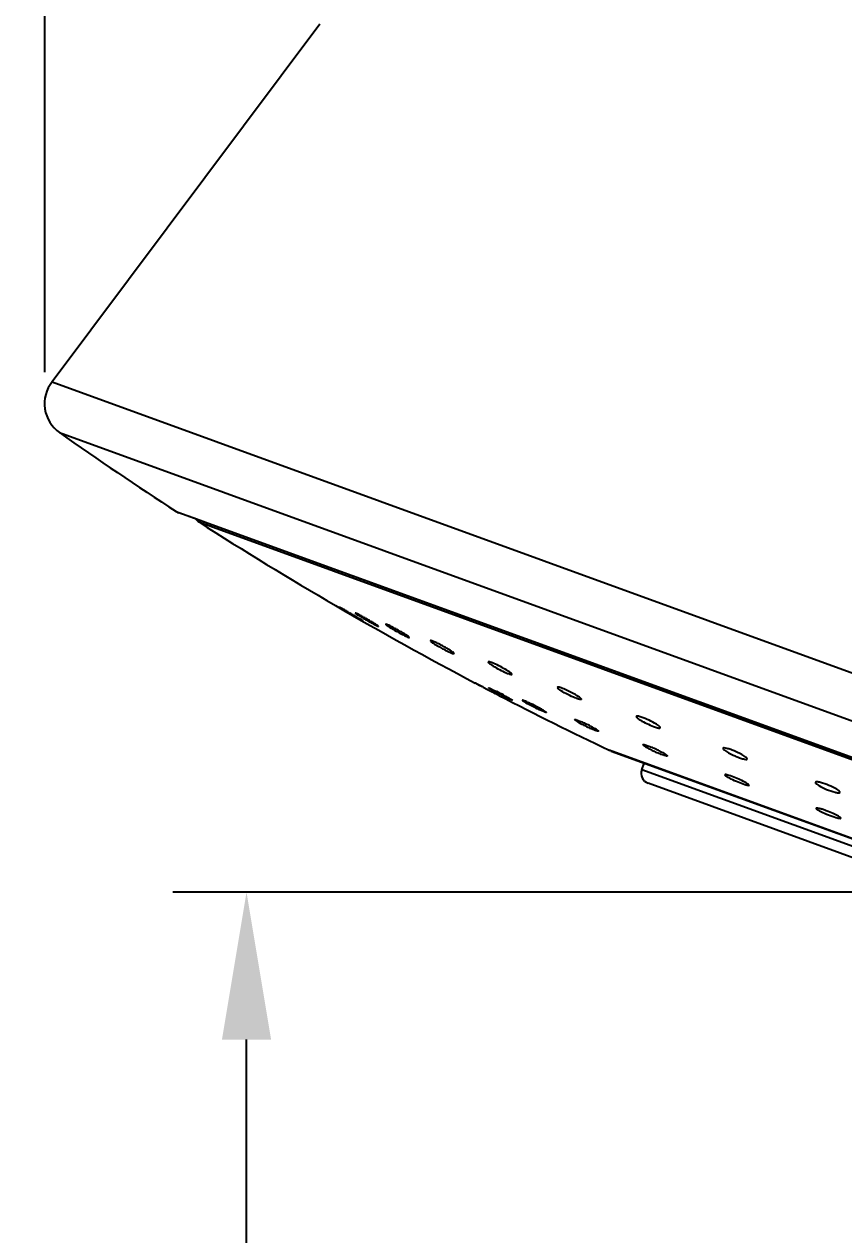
# Model space of a CAD drawing. Header units: millimetres. Extents: x 601 to 1195, y -13 to 407.
# Drawn here: x 813.06 to 826.95, y 250.88 to 271.41 of the extents above; entities that cross this region are included whole.
import ezdxf

# ---------------------------------------------------------------- set-up
doc = ezdxf.new("R2010")
doc.units = ezdxf.units.MM
doc.header["$LTSCALE"] = 0.1
doc.layers.add('DIM', color=3, linetype='Continuous')
doc.styles.get("Standard").update_dxf_attribs({"font": 'arial.ttf'})
doc.dimstyles.new('ISO-25', dxfattribs={"dimtxt": 2.5, "dimasz": 2.5, "dimexe": 1.25, "dimexo": 0.625, "dimtad": 1, "dimlfac": 1.666667, "dimtxsty": 'Standard', "dimcen": 2.5, "dimadec": 0, "dimazin": 0, "dimtfac": 1, "dimtmove": 0, "dimatfit": 3, "dimfxl": 0, "dimarcsym": 0})

# ---------------------------------------------------------------- blocks, each defined once
blk = doc.blocks.new('*D7')
at = {"layer": 'Defpoints', "color": 0}
for p in [(813.412, 383.512), (813.412, 264.891), (1020.105, 174.299)]:
    blk.add_point(p, dxfattribs=at)
at = {"layer": 'DIM', "color": 0, "lineweight": -2}
for p, q in [((813.412, 265.516), (813.412, 384.762)), ((1020.105, 174.924), (1020.105, 384.762)), ((1017.605, 383.512), (815.912, 383.512))]:
    blk.add_line(p, q, dxfattribs=at)
at = {"layer": 'DIM', "color": 0}
for points in [[(815.912, 383.929), (815.912, 383.096), (813.412, 383.512)], [(1017.605, 383.929), (1017.605, 383.096), (1020.105, 383.512)]]:
    blk.add_solid(points, dxfattribs=at)
at = {"layer": 'DIM', "color": 0, "insert": (932.53, 385.64), "char_height": 2.5, "attachment_point": 5}
blk.add_mtext('344,49', dxfattribs=at)
blk = doc.blocks.new('*D9')
at = {"layer": 'Defpoints', "color": 0}
for p in [(816.829, 256.695), (828.712, 256.695), (837.488, 112.512)]:
    blk.add_point(p, dxfattribs=at)
at = {"layer": 'DIM', "color": 0, "lineweight": -2}
for p, q in [((828.087, 256.695), (815.579, 256.695)), ((816.829, 115.012), (816.829, 254.195)), ((836.863, 112.512), (815.579, 112.512))]:
    blk.add_line(p, q, dxfattribs=at)
at = {"layer": 'DIM', "color": 0}
for points in [[(816.413, 254.195), (817.246, 254.195), (816.829, 256.695)], [(816.413, 115.012), (817.246, 115.012), (816.829, 112.512)]]:
    blk.add_solid(points, dxfattribs=at)
at = {"layer": 'DIM', "color": 0, "insert": (814.702, 184.604), "char_height": 2.5, "attachment_point": 5, "rotation": 90}
blk.add_mtext('240,3', dxfattribs=at)

msp = doc.modelspace()

# ---------------------------------------------------------------- linework, layer by layer
for p, q in [((818.0726, 271.4138), (813.5339, 265.3488)), ((813.5339, 265.3488), (845.9011, 253.5681)), ((813.6604, 264.4879), (845.2509, 252.9899)), ((815.6386, 263.1486), (815.6752, 263.1304)), ((815.6386, 263.1486), (815.7255, 263.117)), ((842.8271, 253.2479), (815.6829, 263.1276)), ((815.7255, 263.117), (815.9336, 263.0413)), ((815.9336, 263.0413), (816.1364, 262.9674)), ((816.0214, 262.9729), (842.4685, 253.347)), ((816.1364, 262.9674), (842.4802, 253.3791)), ((818.5627, 261.4307), (818.5832, 261.4188)), ((818.6326, 261.3981), (818.6191, 261.4059)), ((818.6394, 261.3942), (818.6326, 261.3981)), ((818.9058, 261.2838), (818.9125, 261.2801)), ((820.8389, 260.1742), (820.9145, 260.1347)), ((820.9145, 260.1347), (820.9828, 260.0989)), ((822.9928, 259.0938), (822.9767, 259.1005)), ((834.6512, 254.8513), (822.9767, 259.1005)), ((823.0073, 259.0885), (834.6201, 254.8618)), ((824.9045, 259.1343), (824.9149, 259.1146)), ((824.9149, 259.1146), (824.9195, 259.1102)), ((823.5279, 258.7717), (823.5679, 258.8844)), ((825.3067, 258.9721), (825.3021, 258.9765)), ((825.3172, 258.9524), (825.3067, 258.9721)), ((834.0176, 254.9537), (823.5279, 258.7717)), ((824.9422, 258.6897), (824.9356, 258.6864)), ((833.7874, 254.8476), (823.636, 258.5424)), ((825.3421, 258.5027), (825.3488, 258.506)), ((826.4717, 258.5577), (826.4741, 258.5471)), ((826.4811, 258.5386), (826.4861, 258.5339)), ((826.879, 258.4059), (826.874, 258.4107)), ((826.8884, 258.3868), (826.886, 258.3974)), ((826.8957, 257.9428), (826.9024, 257.9466)), ((826.9024, 257.9466), (826.9026, 257.9476))]:
    msp.add_line(p, q)
for centre, radius, start, end in [((814.006, 264.9784), 0.6, 141.8823, 234.83633), ((850.6686, 317.0211), 64.26, 234.836344, 236.966511), ((816.1185, 263.1245), 0.18, 214.67479, 237.33836), ((850.6686, 317.0211), 64.2, 237.338355, 242.179191), ((811.1041, 248.4135), 15.0092, 59.95434, 60.2847), ((826.0001, 274.2417), 14.8134, 239.95445, 240.2891), ((812.6494, 251.0664), 11.9391, 59.50096, 59.8867), ((824.0705, 270.8586), 10.9187, 240.28462, 240.6841), ((821.4159, 265.7754), 5.1454, 239.69915, 239.81884), ((816.1808, 256.6062), 5.432, 59.81959, 60.74985), ((821.5475, 266.0016), 5.407, 239.81854, 240.75376), ((816.3113, 256.8303), 5.1726, 59.69986, 59.82087), ((820.8132, 263.6772), 2.9366, 239.16449, 240.00812), ((821.0156, 264.026), 3.3398, 239.99238, 241.43221), ((817.7628, 258.2233), 3.343, 59.99149, 61.4747), ((817.9648, 258.5712), 2.9406, 59.16444, 60.01041), ((820.9986, 262.4481), 1.8306, 238.28001, 239.84159), ((821.249, 262.8752), 2.3256, 239.79209, 240.84709), ((821.2954, 262.9562), 2.419, 240.82213, 242.85184), ((819.0114, 258.7647), 2.396, 59.79556, 61.75322), ((819.2943, 259.2484), 1.8356, 58.27999, 59.83196), ((821.4477, 261.2505), 0.8427, 236.1892, 236.8591), ((820.803, 259.7383), 0.843, 56.17771, 56.85568), ((822.385, 260.4762), 0.429, 233.15427, 234.69875), ((823.9751, 265.5371), 6.1812, 241.90412, 242.15283), ((817.9831, 253.9684), 6.8617, 62.14602, 63.25154), ((824.3083, 266.1681), 6.8948, 242.15375, 242.5224), ((850.6686, 317.0211), 64.2, 242.584432, 244.447493), ((824.3614, 266.269), 7.0087, 242.51799, 242.8832), ((824.2084, 265.9705), 6.6733, 242.88441, 243.03918), ((824.0323, 265.624), 6.2847, 243.03768, 243.26724), ((822.7106, 261.9036), 2.3008, 240.49434, 241.5906), ((820.0743, 256.6228), 3.6271, 61.5835, 63.72442), ((823.1654, 262.701), 3.2181, 243.66369, 244.82996), ((823.7892, 261.9694), 2.7404, 242.59428, 244.23879), ((821.3949, 257.0759), 2.7444, 62.59631, 64.25887), ((823.6728, 261.7234), 2.4682, 244.19032, 245.96495), ((823.5712, 259.7878), 0.1824, 228.21351, 230.27623), ((823.599, 259.821), 0.2257, 230.23575, 231.12951), ((824.6666, 261.0587), 2.1822, 243.36245, 245.24838), ((824.6097, 260.9318), 2.0432, 245.20743, 247.18418), ((822.8418, 257.1414), 2.1851, 63.36475, 65.26385), ((823.6975, 258.7115), 0.18, 160.46963, 250)]:
    msp.add_arc(centre, radius, start, end)
for points, knots in [([(818.4032, 261.5265), (818.4031, 261.5262), (818.4046, 261.5254), (818.4063, 261.5239), (818.4102, 261.5215), (818.4151, 261.5183), (818.4216, 261.5143), (818.4327, 261.5074), (818.4497, 261.4971), (818.4733, 261.4831), (818.5006, 261.4669), (818.5309, 261.4492), (818.5519, 261.437), (818.5627, 261.4307)], [0, 0, 0, 0, 0.0051764, 0.0193798, 0.0426785, 0.0749426, 0.1158208, 0.1649302, 0.2862867, 0.4353271, 0.6076328, 0.798053, 1, 1, 1, 1]), ([(818.544, 261.449), (818.5254, 261.4597), (818.4986, 261.4749), (818.4649, 261.4938), (818.4443, 261.5052), (818.4276, 261.5143), (818.4163, 261.5204), (818.4097, 261.5237), (818.4062, 261.5255), (818.4047, 261.526), (818.4033, 261.5267), (818.4032, 261.5265)], [0, 0, 0, 0, 0.4009863, 0.5735579, 0.7216094, 0.841118, 0.9286677, 0.9597786, 0.9821222, 0.9954898, 1, 1, 1, 1]), ([(818.6722, 261.4278), (818.6721, 261.4275), (818.673, 261.4262), (818.676, 261.4232), (818.6838, 261.4173), (818.6964, 261.4085), (818.7141, 261.397), (818.7359, 261.3833), (818.7715, 261.3615), (818.8, 261.3446), (818.8199, 261.333)], [0, 0, 0, 0, 0.0069227, 0.0219186, 0.0779482, 0.1673329, 0.2876385, 0.4354739, 0.6069185, 1, 1, 1, 1]), ([(818.835, 261.3456), (818.814, 261.3573), (818.7837, 261.3741), (818.7452, 261.3946), (818.7211, 261.4071), (818.7019, 261.4165), (818.6863, 261.424), (818.6789, 261.4264), (818.6726, 261.4289), (818.6722, 261.4278)], [0, 0, 0, 0, 0.3950623, 0.5676846, 0.7168148, 0.83767, 0.926537, 0.9808555, 1, 1, 1, 1]), ([(818.799, 261.2983), (818.7992, 261.2989), (818.7959, 261.3002), (818.7926, 261.3034), (818.7844, 261.3081), (818.7743, 261.3145), (818.7612, 261.3224), (818.7391, 261.3357), (818.7213, 261.3462), (818.7088, 261.3536)], [0, 0, 0, 0, 0.0182053, 0.0698016, 0.1543758, 0.2701535, 0.4150855, 0.5869485, 1, 1, 1, 1]), ([(818.7245, 261.3382), (818.7348, 261.3324), (818.7494, 261.3243), (818.7676, 261.3143), (818.7784, 261.3084), (818.7867, 261.3041), (818.7933, 261.3004), (818.7963, 261.2996), (818.7989, 261.2978), (818.799, 261.2983)], [0, 0, 0, 0, 0.4200652, 0.5927129, 0.7370047, 0.8510836, 0.9336535, 0.9834665, 1, 1, 1, 1]), ([(818.9125, 261.2801), (818.9327, 261.2688), (818.9619, 261.2527), (818.999, 261.2331), (819.0221, 261.2212), (819.0404, 261.2122), (819.0553, 261.2051), (819.0623, 261.2028), (819.0683, 261.2005), (819.0687, 261.2015)], [0, 0, 0, 0, 0.3971615, 0.5697817, 0.7185058, 0.8387384, 0.9270302, 0.9809387, 1, 1, 1, 1]), ([(819.0687, 261.2015), (819.0688, 261.2019), (819.068, 261.2032), (819.0649, 261.2062), (819.0572, 261.212), (819.0445, 261.2208), (819.0268, 261.2323), (819.005, 261.246), (818.9694, 261.2678), (818.9409, 261.2847), (818.921, 261.2964)], [0, 0, 0, 0, 0.0069179, 0.0219104, 0.0779358, 0.1673189, 0.2876258, 0.4354645, 0.606911, 1, 1, 1, 1]), ([(819.1911, 261.2373), (819.1907, 261.2361), (819.1937, 261.2324), (819.199, 261.2273), (819.2091, 261.2193), (819.2226, 261.2097), (819.2398, 261.1981), (819.2685, 261.1796), (819.2916, 261.1655), (819.308, 261.1557)], [0, 0, 0, 0, 0.0253168, 0.0813417, 0.1688873, 0.2865548, 0.4318406, 0.6019204, 1, 1, 1, 1]), ([(819.3592, 261.1605), (819.3378, 261.1721), (819.3068, 261.1885), (819.2672, 261.2083), (819.2424, 261.2201), (819.2224, 261.2291), (819.2064, 261.2351), (819.1981, 261.2379), (819.1916, 261.2385), (819.1911, 261.2373)], [0, 0, 0, 0, 0.3936152, 0.5658855, 0.7147154, 0.8352338, 0.9239653, 0.9784366, 1, 1, 1, 1]), ([(819.4185, 261.0928), (819.4244, 261.0895), (819.4473, 261.0772), (819.4703, 261.0651), (819.4874, 261.0564)], [0, 0, 0, 0, 0.2617611, 1, 1, 1, 1]), ([(819.589, 261.0147), (819.5894, 261.0158), (819.5864, 261.0196), (819.5811, 261.0246), (819.571, 261.0326), (819.5575, 261.0422), (819.5403, 261.0538), (819.5117, 261.0723), (819.4885, 261.0864), (819.4721, 261.0962)], [0, 0, 0, 0, 0.0253011, 0.081314, 0.1688524, 0.2865178, 0.4318069, 0.6018978, 1, 1, 1, 1]), ([(819.4874, 261.0564), (819.501, 261.0495), (819.5251, 261.0376), (819.5535, 261.0247), (819.571, 261.0177), (819.5801, 261.0149), (819.5852, 261.0134), (819.5887, 261.0139), (819.589, 261.0147)], [0, 0, 0, 0, 0.412256, 0.7279182, 0.8426024, 0.9259468, 0.9772051, 1, 1, 1, 1]), ([(819.9479, 260.9591), (819.9475, 260.958), (819.949, 260.9545), (819.9559, 260.9466), (819.9729, 260.9328), (820.0008, 260.9133), (820.0233, 260.8989), (820.0361, 260.891)], [0, 0, 0, 0, 0.030856, 0.0879056, 0.2894893, 0.6002464, 1, 1, 1, 1]), ([(820.1454, 260.8754), (820.121, 260.8885), (820.0758, 260.9119), (820.0214, 260.9373), (819.986, 260.9519), (819.9668, 260.9581), (819.9561, 260.9612), (819.9485, 260.9607), (819.9479, 260.9591)], [0, 0, 0, 0, 0.3835431, 0.7055032, 0.828142, 0.9190724, 0.9756074, 1, 1, 1, 1]), ([(820.1917, 260.8037), (820.1977, 260.8006), (820.2203, 260.7891), (820.2432, 260.7781), (820.2602, 260.7703)], [0, 0, 0, 0, 0.2656319, 1, 1, 1, 1]), ([(820.3477, 260.7418), (820.3481, 260.7429), (820.3466, 260.7464), (820.3396, 260.7543), (820.3227, 260.7681), (820.2948, 260.7876), (820.2722, 260.802), (820.2594, 260.8099)], [0, 0, 0, 0, 0.0307921, 0.0879274, 0.2895783, 0.5997744, 1, 1, 1, 1]), ([(820.2602, 260.7703), (820.2719, 260.7649), (820.2921, 260.7558), (820.3203, 260.7453), (820.3352, 260.7405), (820.3469, 260.7395), (820.3477, 260.7418)], [0, 0, 0, 0, 0.4137576, 0.7262774, 0.9217135, 1, 1, 1, 1]), ([(820.9243, 260.5997), (820.9235, 260.5974), (820.9281, 260.5899), (820.9383, 260.5801), (820.9562, 260.5658), (820.9705, 260.5559), (820.9788, 260.5504)], [0, 0, 0, 0, 0.0980024, 0.297222, 0.6020205, 1, 1, 1, 1]), ([(821.0469, 260.562), (821.0309, 260.5692), (821.0028, 260.5816), (820.9636, 260.5957), (820.9421, 260.6022), (820.9255, 260.6031), (820.9243, 260.5997)], [0, 0, 0, 0, 0.4044544, 0.7181398, 0.9179703, 1, 1, 1, 1]), ([(820.987, 260.5449), (821.0201, 260.5233), (821.0915, 260.4821), (821.165, 260.445), (821.2039, 260.4273)], [0, 0, 0, 0, 0.4805402, 1, 1, 1, 1]), ([(821.264, 260.4442), (821.2308, 260.4658), (821.1594, 260.507), (821.0858, 260.5442), (821.0469, 260.562)], [0, 0, 0, 0, 0.4805826, 1, 1, 1, 1]), ([(821.2039, 260.4273), (821.2097, 260.4247), (821.2305, 260.4154), (821.2516, 260.4066), (821.267, 260.4008)], [0, 0, 0, 0, 0.2750951, 1, 1, 1, 1]), ([(821.267, 260.4008), (821.2809, 260.3956), (821.2995, 260.3897), (821.3189, 260.3858), (821.326, 260.3876), (821.3266, 260.3894)], [0, 0, 0, 0, 0.7145627, 0.9067284, 1, 1, 1, 1]), ([(821.3266, 260.3894), (821.3275, 260.3917), (821.3229, 260.3993), (821.3127, 260.409), (821.2948, 260.4233), (821.2805, 260.4332), (821.2723, 260.4387)], [0, 0, 0, 0, 0.0979895, 0.2971966, 0.6020002, 1, 1, 1, 1]), ([(820.8327, 260.1753), (820.8238, 260.18), (820.8067, 260.189), (820.7823, 260.2018), (820.7606, 260.2133), (820.7422, 260.223), (820.729, 260.2301), (820.7205, 260.2347), (820.7155, 260.2373), (820.7118, 260.2394), (820.7087, 260.2409), (820.7076, 260.242), (820.7063, 260.2423), (820.7064, 260.2425)], [0, 0, 0, 0, 0.2115208, 0.4055564, 0.5779394, 0.7249186, 0.8430103, 0.8902925, 0.929405, 0.9601188, 0.9822056, 0.9955004, 1, 1, 1, 1]), ([(820.7064, 260.2425), (820.7065, 260.2427), (820.7076, 260.2417), (820.7091, 260.2414), (820.7122, 260.2396), (820.7162, 260.2377), (820.7214, 260.235), (820.7305, 260.2304), (820.7443, 260.2233), (820.7637, 260.2133), (820.7864, 260.2015), (820.8118, 260.1883), (820.8297, 260.179), (820.8389, 260.1742)], [0, 0, 0, 0, 0.0044096, 0.0176703, 0.0397846, 0.0705939, 0.1098452, 0.1572835, 0.2756533, 0.4229133, 0.5957251, 0.7899135, 1, 1, 1, 1]), ([(821.0641, 260.0843), (821.0467, 260.0936), (821.0219, 260.107), (820.991, 260.1242), (820.9724, 260.1347), (820.9574, 260.1435), (820.9468, 260.1501), (820.9402, 260.1545), (820.9377, 260.1566), (820.9369, 260.1576), (820.937, 260.1578)], [0, 0, 0, 0, 0.4027868, 0.574361, 0.7208543, 0.8390055, 0.9259592, 0.9797075, 0.9938835, 1, 1, 1, 1]), ([(820.937, 260.1578), (820.9373, 260.1587), (820.9422, 260.1565), (820.9481, 260.155), (820.9605, 260.1493), (820.976, 260.1424), (820.9957, 260.1331), (821.0279, 260.1176), (821.0535, 260.1048), (821.0713, 260.0958)], [0, 0, 0, 0, 0.0184265, 0.0709703, 0.1573232, 0.275364, 0.4224374, 0.595141, 1, 1, 1, 1]), ([(822.0963, 260.1682), (822.0952, 260.1652), (822.1011, 260.1553), (822.1077, 260.1494), (822.1125, 260.1452)], [0, 0, 0, 0, 0.3326246, 1, 1, 1, 1]), ([(822.2082, 260.1418), (822.1936, 260.1478), (822.1674, 260.1577), (822.1367, 260.1675), (822.1168, 260.1714), (822.1064, 260.1726), (822.0975, 260.1715), (822.0963, 260.1682)], [0, 0, 0, 0, 0.4030659, 0.7127998, 0.8264934, 0.9111121, 1, 1, 1, 1]), ([(822.1125, 260.1452), (822.1136, 260.1442), (822.1186, 260.14), (822.1237, 260.1359), (822.1278, 260.1329)], [0, 0, 0, 0, 0.2269258, 1, 1, 1, 1]), ([(822.3722, 259.9999), (822.3282, 260.0187), (822.2481, 260.0578), (822.1707, 260.1023), (822.1371, 260.1261)], [0, 0, 0, 0, 0.5371799, 1, 1, 1, 1]), ([(822.4608, 260.0083), (822.4244, 260.0342), (822.3412, 260.0813), (822.2552, 260.1227), (822.2082, 260.1418)], [0, 0, 0, 0, 0.468493, 1, 1, 1, 1]), ([(820.9828, 260.0989), (821.0102, 260.0845), (821.0513, 260.0627), (821.0925, 260.0411), (821.1062, 260.0335)], [0, 0, 0, 0, 0.663875, 1, 1, 1, 1]), ([(821.1086, 260.032), (821.1085, 260.0316), (821.1072, 260.0329), (821.1058, 260.0332), (821.1024, 260.0351), (821.0971, 260.0376), (821.0889, 260.0419), (821.0786, 260.0471), (821.0609, 260.0562), (821.0467, 260.0636), (821.0366, 260.0688)], [0, 0, 0, 0, 0.0165614, 0.037298, 0.0663343, 0.1488211, 0.2627155, 0.4066366, 0.5789582, 1, 1, 1, 1]), ([(821.1062, 260.0335), (821.1068, 260.0331), (821.1072, 260.0325), (821.1087, 260.0322), (821.1086, 260.032)], [0, 0, 0, 0, 0.7475857, 1, 1, 1, 1]), ([(821.189, 260.0351), (821.2093, 260.0244), (821.2383, 260.0089), (821.2747, 259.9889), (821.2969, 259.9764), (821.3148, 259.9661), (821.3268, 259.9588), (821.3337, 259.9543), (821.3372, 259.9519), (821.3389, 259.9504), (821.3399, 259.9493), (821.3398, 259.949)], [0, 0, 0, 0, 0.3956671, 0.5675121, 0.7154768, 0.8355655, 0.9244358, 0.9562791, 0.9794764, 0.9939386, 1, 1, 1, 1]), ([(821.3398, 259.949), (821.3395, 259.9482), (821.3346, 259.9503), (821.3287, 259.9519), (821.3162, 259.9576), (821.3007, 259.9645), (821.281, 259.9738), (821.2488, 259.9893), (821.2232, 260.0021), (821.2053, 260.0111)], [0, 0, 0, 0, 0.0184036, 0.0709423, 0.1573046, 0.2753588, 0.4224465, 0.5951557, 1, 1, 1, 1]), ([(821.506, 259.9488), (821.5057, 259.9481), (821.5072, 259.946), (821.5123, 259.9413), (821.5182, 259.9372), (821.5226, 259.9342)], [0, 0, 0, 0, 0.09149, 0.2855672, 1, 1, 1, 1]), ([(821.68, 259.8751), (821.6577, 259.8861), (821.6255, 259.9017), (821.5845, 259.9205), (821.5587, 259.9318), (821.5381, 259.9403), (821.5215, 259.9464), (821.5131, 259.9488), (821.5064, 259.95), (821.506, 259.9488)], [0, 0, 0, 0, 0.3928166, 0.5652199, 0.7142203, 0.8351641, 0.9242441, 0.9791007, 1, 1, 1, 1]), ([(821.5226, 259.9342), (821.526, 259.9319), (821.544, 259.9203), (821.5624, 259.9096), (821.5774, 259.9012)], [0, 0, 0, 0, 0.1943132, 1, 1, 1, 1]), ([(822.428, 259.978), (822.4237, 259.9795), (822.4049, 259.9864), (822.3863, 259.9939), (822.3722, 259.9999)], [0, 0, 0, 0, 0.2295044, 1, 1, 1, 1]), ([(822.5017, 259.9662), (822.5008, 259.9639), (822.4921, 259.9612), (822.4679, 259.9652), (822.4451, 259.972), (822.428, 259.978)], [0, 0, 0, 0, 0.097179, 0.2915126, 1, 1, 1, 1]), ([(822.4854, 259.9893), (822.4837, 259.9908), (822.4757, 259.9974), (822.4674, 260.0036), (822.4608, 260.0083)], [0, 0, 0, 0, 0.2180179, 1, 1, 1, 1]), ([(822.4854, 259.9893), (822.4891, 259.986), (822.495, 259.9804), (822.5001, 259.9738), (822.5013, 259.9708)], [0, 0, 0, 0, 0.6048119, 1, 1, 1, 1]), ([(821.7377, 259.8169), (821.7272, 259.8221), (821.6864, 259.8425), (821.6458, 259.8636), (821.6159, 259.8799)], [0, 0, 0, 0, 0.2550841, 1, 1, 1, 1]), ([(821.8846, 259.7501), (821.8789, 259.7523), (821.8492, 259.7641), (821.8201, 259.7775), (821.7967, 259.7885)], [0, 0, 0, 0, 0.1905155, 1, 1, 1, 1]), ([(821.8938, 259.7585), (821.8814, 259.7668), (821.8504, 259.7853), (821.8189, 259.8028), (821.8003, 259.8129)], [0, 0, 0, 0, 0.4135506, 1, 1, 1, 1]), ([(821.9103, 259.744), (821.9101, 259.7433), (821.9069, 259.7431), (821.9024, 259.7442), (821.8942, 259.7465), (821.8881, 259.7488), (821.8846, 259.7501)], [0, 0, 0, 0, 0.0812035, 0.2704649, 0.5776108, 1, 1, 1, 1]), ([(821.8938, 259.7585), (821.8982, 259.7555), (821.904, 259.7514), (821.9091, 259.7467), (821.9105, 259.7446), (821.9103, 259.744)], [0, 0, 0, 0, 0.7145458, 0.9085728, 1, 1, 1, 1]), ([(822.4631, 259.5716), (822.4524, 259.5777), (822.4336, 259.5888), (822.4104, 259.6036), (822.3964, 259.6141), (822.3906, 259.6201), (822.3894, 259.6228), (822.3897, 259.6237)], [0, 0, 0, 0, 0.4063524, 0.716839, 0.915109, 0.9704063, 1, 1, 1, 1]), ([(822.3897, 259.6237), (822.3903, 259.6252), (822.3979, 259.6253), (822.4082, 259.6227), (822.4273, 259.617), (822.4511, 259.6081), (822.4804, 259.5963), (822.5264, 259.5764), (822.5622, 259.5597), (822.5868, 259.5479)], [0, 0, 0, 0, 0.0235652, 0.0800636, 0.1708064, 0.2931957, 0.4430552, 0.6149789, 1, 1, 1, 1]), ([(822.4631, 259.5716), (822.4681, 259.5688), (822.4895, 259.5568), (822.5111, 259.5453), (822.5279, 259.5366)], [0, 0, 0, 0, 0.2315283, 1, 1, 1, 1]), ([(822.658, 259.5123), (822.6639, 259.5092), (822.6856, 259.4978), (822.7073, 259.4861), (822.7229, 259.4771)], [0, 0, 0, 0, 0.266313, 1, 1, 1, 1]), ([(823.434, 259.6756), (823.4329, 259.6724), (823.4381, 259.6622), (823.4449, 259.6561), (823.4496, 259.6518)], [0, 0, 0, 0, 0.3443313, 1, 1, 1, 1]), ([(823.5207, 259.6642), (823.5093, 259.6679), (823.489, 259.6741), (823.4652, 259.6795), (823.4501, 259.6809), (823.4415, 259.6808), (823.4351, 259.6784), (823.434, 259.6756)], [0, 0, 0, 0, 0.4003627, 0.7034528, 0.8150397, 0.8997884, 1, 1, 1, 1]), ([(823.4573, 259.6453), (823.4606, 259.6426), (823.4764, 259.6306), (823.4932, 259.6197), (823.5065, 259.6115)], [0, 0, 0, 0, 0.2111527, 1, 1, 1, 1]), ([(823.5065, 259.6115), (823.5406, 259.5906), (823.6128, 259.5525), (823.6876, 259.5197), (823.7265, 259.5051)], [0, 0, 0, 0, 0.4898305, 1, 1, 1, 1]), ([(823.7769, 259.5432), (823.737, 259.5683), (823.6529, 259.6121), (823.5657, 259.6492), (823.5207, 259.6642)], [0, 0, 0, 0, 0.4988137, 1, 1, 1, 1]), ([(823.7265, 259.5051), (823.7487, 259.4968), (823.7791, 259.4863), (823.8156, 259.4787), (823.8294, 259.4776), (823.8348, 259.4784)], [0, 0, 0, 0, 0.6343247, 0.8543212, 1, 1, 1, 1]), ([(823.8196, 259.5135), (823.8167, 259.5158), (823.8029, 259.5264), (823.7884, 259.536), (823.7769, 259.5432)], [0, 0, 0, 0, 0.2142533, 1, 1, 1, 1]), ([(823.8429, 259.4832), (823.844, 259.4863), (823.8387, 259.4966), (823.832, 259.5028), (823.8272, 259.507)], [0, 0, 0, 0, 0.3446864, 1, 1, 1, 1]), ([(822.7269, 259.444), (822.7223, 259.4458), (822.7024, 259.4539), (822.6827, 259.4624), (822.6675, 259.4692)], [0, 0, 0, 0, 0.2280992, 1, 1, 1, 1]), ([(822.7229, 259.4771), (822.7337, 259.471), (822.7525, 259.46), (822.7757, 259.4451), (822.7896, 259.4347), (822.7954, 259.4287), (822.7966, 259.426), (822.7963, 259.4251)], [0, 0, 0, 0, 0.4063745, 0.7168971, 0.9151472, 0.9704285, 1, 1, 1, 1]), ([(822.7963, 259.4251), (822.7957, 259.4233), (822.7867, 259.4237), (822.7748, 259.4269), (822.7525, 259.434), (822.7363, 259.4403), (822.7269, 259.444)], [0, 0, 0, 0, 0.0786285, 0.2724057, 0.5833603, 1, 1, 1, 1]), ([(823.593, 259.1602), (823.5865, 259.1643), (823.5752, 259.1715), (823.5611, 259.182), (823.553, 259.1891), (823.5495, 259.1948), (823.5501, 259.1965)], [0, 0, 0, 0, 0.4032341, 0.7072636, 0.9037393, 1, 1, 1, 1]), ([(823.5501, 259.1965), (823.5507, 259.1983), (823.5584, 259.1996), (823.57, 259.1974), (823.5899, 259.1926), (823.6269, 259.1804), (823.6836, 259.1585), (823.7307, 259.1378), (823.7562, 259.1261)], [0, 0, 0, 0, 0.0262302, 0.083741, 0.1749489, 0.2975039, 0.6184149, 1, 1, 1, 1]), ([(823.593, 259.1602), (823.5996, 259.1562), (823.6307, 259.1377), (823.6627, 259.1208), (823.6882, 259.1081)], [0, 0, 0, 0, 0.2125308, 1, 1, 1, 1]), ([(823.8214, 259.0947), (823.8306, 259.0901), (823.8628, 259.0735), (823.8946, 259.0561), (823.9167, 259.0424)], [0, 0, 0, 0, 0.2821052, 1, 1, 1, 1]), ([(824.971, 259.1328), (824.9556, 259.1367), (824.9353, 259.1408), (824.9125, 259.1408), (824.9054, 259.1368), (824.9045, 259.1343)], [0, 0, 0, 0, 0.6896183, 0.8858722, 1, 1, 1, 1]), ([(824.9195, 259.1102), (824.9223, 259.1077), (824.9362, 259.0962), (824.9512, 259.0861), (824.9634, 259.0785)], [0, 0, 0, 0, 0.2042235, 1, 1, 1, 1]), ([(824.9634, 259.0785), (825.0084, 259.0503), (825.0816, 259.0144), (825.1787, 258.9754), (825.2279, 258.9596), (825.2507, 258.9538)], [0, 0, 0, 0, 0.5071876, 0.774954, 1, 1, 1, 1]), ([(825.2582, 259.0082), (825.2132, 259.0364), (825.14, 259.0723), (825.043, 259.1112), (824.9938, 259.1271), (824.971, 259.1328)], [0, 0, 0, 0, 0.5072308, 0.7749677, 1, 1, 1, 1]), ([(823.9211, 259.0101), (823.914, 259.0121), (823.8789, 259.0234), (823.8446, 259.037), (823.8174, 259.0485)], [0, 0, 0, 0, 0.1998124, 1, 1, 1, 1]), ([(823.9167, 259.0424), (823.9233, 259.0384), (823.9346, 259.0312), (823.9487, 259.0206), (823.9568, 259.0136), (823.9603, 259.0079), (823.9597, 259.0062)], [0, 0, 0, 0, 0.4033161, 0.7074106, 0.9038431, 1, 1, 1, 1]), ([(823.9597, 259.0062), (823.9592, 259.0049), (823.9549, 259.0033), (823.9421, 259.0046), (823.9301, 259.0075), (823.9211, 259.0101)], [0, 0, 0, 0, 0.0995324, 0.2914665, 1, 1, 1, 1]), ([(825.2507, 258.9538), (825.2641, 258.9505), (825.2822, 258.9465), (825.3035, 258.9457), (825.3112, 258.9472), (825.3138, 258.9487)], [0, 0, 0, 0, 0.6458893, 0.8589176, 1, 1, 1, 1]), ([(825.3021, 258.9765), (825.2993, 258.979), (825.2854, 258.9905), (825.2704, 259.0006), (825.2582, 259.0082)], [0, 0, 0, 0, 0.204301, 1, 1, 1, 1]), ([(824.9356, 258.6864), (824.9354, 258.6859), (824.9353, 258.6822), (824.938, 258.6793), (824.94, 258.6772)], [0, 0, 0, 0, 0.1694787, 1, 1, 1, 1]), ([(824.94, 258.6772), (824.9409, 258.6762), (824.9458, 258.6714), (824.9512, 258.6672), (824.9556, 258.664)], [0, 0, 0, 0, 0.200566, 1, 1, 1, 1]), ([(824.9558, 258.689), (824.9544, 258.6892), (824.9499, 258.6897), (824.9453, 258.69), (824.9422, 258.6897)], [0, 0, 0, 0, 0.3004164, 1, 1, 1, 1]), ([(825.0416, 258.6142), (825.0247, 258.6228), (824.9954, 258.6385), (824.9671, 258.6558), (824.9556, 258.664)], [0, 0, 0, 0, 0.5728848, 1, 1, 1, 1]), ([(825.3287, 258.5283), (825.3185, 258.5357), (825.2935, 258.5511), (825.2322, 258.5845), (825.1443, 258.6254), (825.0554, 258.6609), (824.9925, 258.6811), (824.9667, 258.6875), (824.9558, 258.689)], [0, 0, 0, 0, 0.0927672, 0.2156982, 0.5138955, 0.8050778, 0.9191197, 1, 1, 1, 1]), ([(825.2757, 258.5166), (825.2371, 258.5286), (825.1581, 258.5592), (825.081, 258.5942), (825.0416, 258.6142)], [0, 0, 0, 0, 0.4778354, 1, 1, 1, 1]), ([(825.3169, 258.5054), (825.3139, 258.5061), (825.3001, 258.5092), (825.2864, 258.5132), (825.2757, 258.5166)], [0, 0, 0, 0, 0.2141639, 1, 1, 1, 1]), ([(825.3421, 258.5027), (825.3406, 258.5025), (825.3321, 258.5024), (825.3237, 258.504), (825.3169, 258.5054)], [0, 0, 0, 0, 0.1813353, 1, 1, 1, 1]), ([(825.3481, 258.5102), (825.3465, 258.5132), (825.3401, 258.5197), (825.3331, 258.5251), (825.3287, 258.5283)], [0, 0, 0, 0, 0.3862725, 1, 1, 1, 1]), ([(826.5556, 258.5552), (826.5362, 258.56), (826.5105, 258.5651), (826.482, 258.5654), (826.4728, 258.5607), (826.4717, 258.5576)], [0, 0, 0, 0, 0.6907511, 0.8887385, 1, 1, 1, 1]), ([(826.4741, 258.5471), (826.4745, 258.5465), (826.4766, 258.5434), (826.4791, 258.5407), (826.4811, 258.5386)], [0, 0, 0, 0, 0.2189255, 1, 1, 1, 1]), ([(826.4861, 258.5339), (826.4886, 258.5316), (826.5015, 258.5209), (826.5155, 258.5117), (826.5269, 258.5047)], [0, 0, 0, 0, 0.2051839, 1, 1, 1, 1]), ([(826.5269, 258.5047), (826.5692, 258.4788), (826.6605, 258.4361), (826.7551, 258.4017), (826.8044, 258.3894)], [0, 0, 0, 0, 0.4945683, 1, 1, 1, 1]), ([(826.8331, 258.4398), (826.7907, 258.4658), (826.6995, 258.5085), (826.6048, 258.5429), (826.5556, 258.5552)], [0, 0, 0, 0, 0.4947195, 1, 1, 1, 1]), ([(826.8044, 258.3894), (826.8238, 258.3846), (826.8495, 258.3795), (826.878, 258.3791), (826.8873, 258.3839), (826.8884, 258.3869)], [0, 0, 0, 0, 0.690811, 0.8888084, 1, 1, 1, 1]), ([(826.874, 258.4107), (826.8714, 258.413), (826.8585, 258.4237), (826.8444, 258.4329), (826.8331, 258.4398)], [0, 0, 0, 0, 0.2052609, 1, 1, 1, 1]), ([(826.886, 258.3974), (826.8855, 258.3981), (826.8834, 258.4011), (826.881, 258.4039), (826.879, 258.4059)], [0, 0, 0, 0, 0.2188088, 1, 1, 1, 1]), ([(826.4918, 258.12), (826.491, 258.1198), (826.4885, 258.1193), (826.4858, 258.1178), (826.4852, 258.1162)], [0, 0, 0, 0, 0.3296141, 1, 1, 1, 1]), ([(826.4855, 258.1124), (826.4857, 258.1118), (826.4871, 258.1092), (826.489, 258.107), (826.4907, 258.1053)], [0, 0, 0, 0, 0.1996459, 1, 1, 1, 1]), ([(826.5641, 258.0587), (826.5483, 258.0669), (826.5231, 258.081), (826.4985, 258.0972), (826.4907, 258.1053)], [0, 0, 0, 0, 0.6122754, 1, 1, 1, 1]), ([(826.864, 257.9815), (826.8348, 257.9993), (826.7662, 258.033), (826.6775, 258.07), (826.6033, 258.0961), (826.5559, 258.1105), (826.5199, 258.1185), (826.4993, 258.1212), (826.4918, 258.12)], [0, 0, 0, 0, 0.2571125, 0.5723729, 0.7211179, 0.8478498, 0.9428756, 1, 1, 1, 1]), ([(826.8196, 257.9563), (826.776, 257.9688), (826.6896, 258.0003), (826.6054, 258.0374), (826.5641, 258.0587)], [0, 0, 0, 0, 0.4938093, 1, 1, 1, 1]), ([(826.8671, 257.9448), (826.8637, 257.9454), (826.8477, 257.9486), (826.8319, 257.9527), (826.8196, 257.9563)], [0, 0, 0, 0, 0.2139611, 1, 1, 1, 1]), ([(826.8969, 257.9575), (826.8952, 257.9593), (826.885, 257.9684), (826.8735, 257.9757), (826.864, 257.9815)], [0, 0, 0, 0, 0.1851922, 1, 1, 1, 1]), ([(826.8957, 257.9428), (826.894, 257.9425), (826.8844, 257.9419), (826.8749, 257.9434), (826.8671, 257.9448)], [0, 0, 0, 0, 0.1789433, 1, 1, 1, 1]), ([(826.9026, 257.9476), (826.9027, 257.9483), (826.902, 257.9522), (826.8991, 257.9552), (826.8969, 257.9575)], [0, 0, 0, 0, 0.1753332, 1, 1, 1, 1])]:
    msp.add_open_spline(points, degree=3, knots=knots)
for points in [[(822.5013, 259.9708), (822.5018, 259.9694), (822.5022, 259.9677), (822.5017, 259.9662)], [(823.8272, 259.507), (823.8247, 259.5092), (823.8221, 259.5114), (823.8196, 259.5135)], [(823.8348, 259.4784), (823.8365, 259.4787), (823.8382, 259.4791), (823.8397, 259.4799)], [(823.8397, 259.4799), (823.8411, 259.4806), (823.8424, 259.4818), (823.8429, 259.4832)], [(825.3138, 258.9487), (825.3145, 258.9491), (825.3152, 258.9496), (825.3157, 258.9501)], [(825.3157, 258.9501), (825.3164, 258.9508), (825.3169, 258.9515), (825.3172, 258.9524)], [(825.3488, 258.5059), (825.3493, 258.5073), (825.3487, 258.5089), (825.3481, 258.5102)], [(826.4852, 258.1162), (826.4848, 258.115), (826.485, 258.1135), (826.4855, 258.1124)]]:
    msp.add_open_spline(points, degree=3)

# ---------------------------------------------------------------- dimensions: what is measured, and where the dimension line sits
at = {"layer": 'DIM'}
dim = msp.add_linear_dim(base=(813.4123, 383.5122), p1=(1020.1049, 174.2992), p2=(813.4123, 264.8912), dimstyle='ISO-25', dxfattribs=at)
dim.commit()
dim.dimension.update_dxf_attribs({"geometry": '*D7', "text_midpoint": (932.5298, 383.5122), "dimtype": 160})
dim = msp.add_linear_dim(base=(816.8293, 256.695), p1=(837.4876, 112.5121), p2=(828.7117, 256.695), angle=90, dimstyle='ISO-25', dxfattribs=at)
dim.commit()
dim.dimension.update_dxf_attribs({"geometry": '*D9', "text_midpoint": (814.7019, 184.6035)})

doc.saveas('drawing.dxf')
